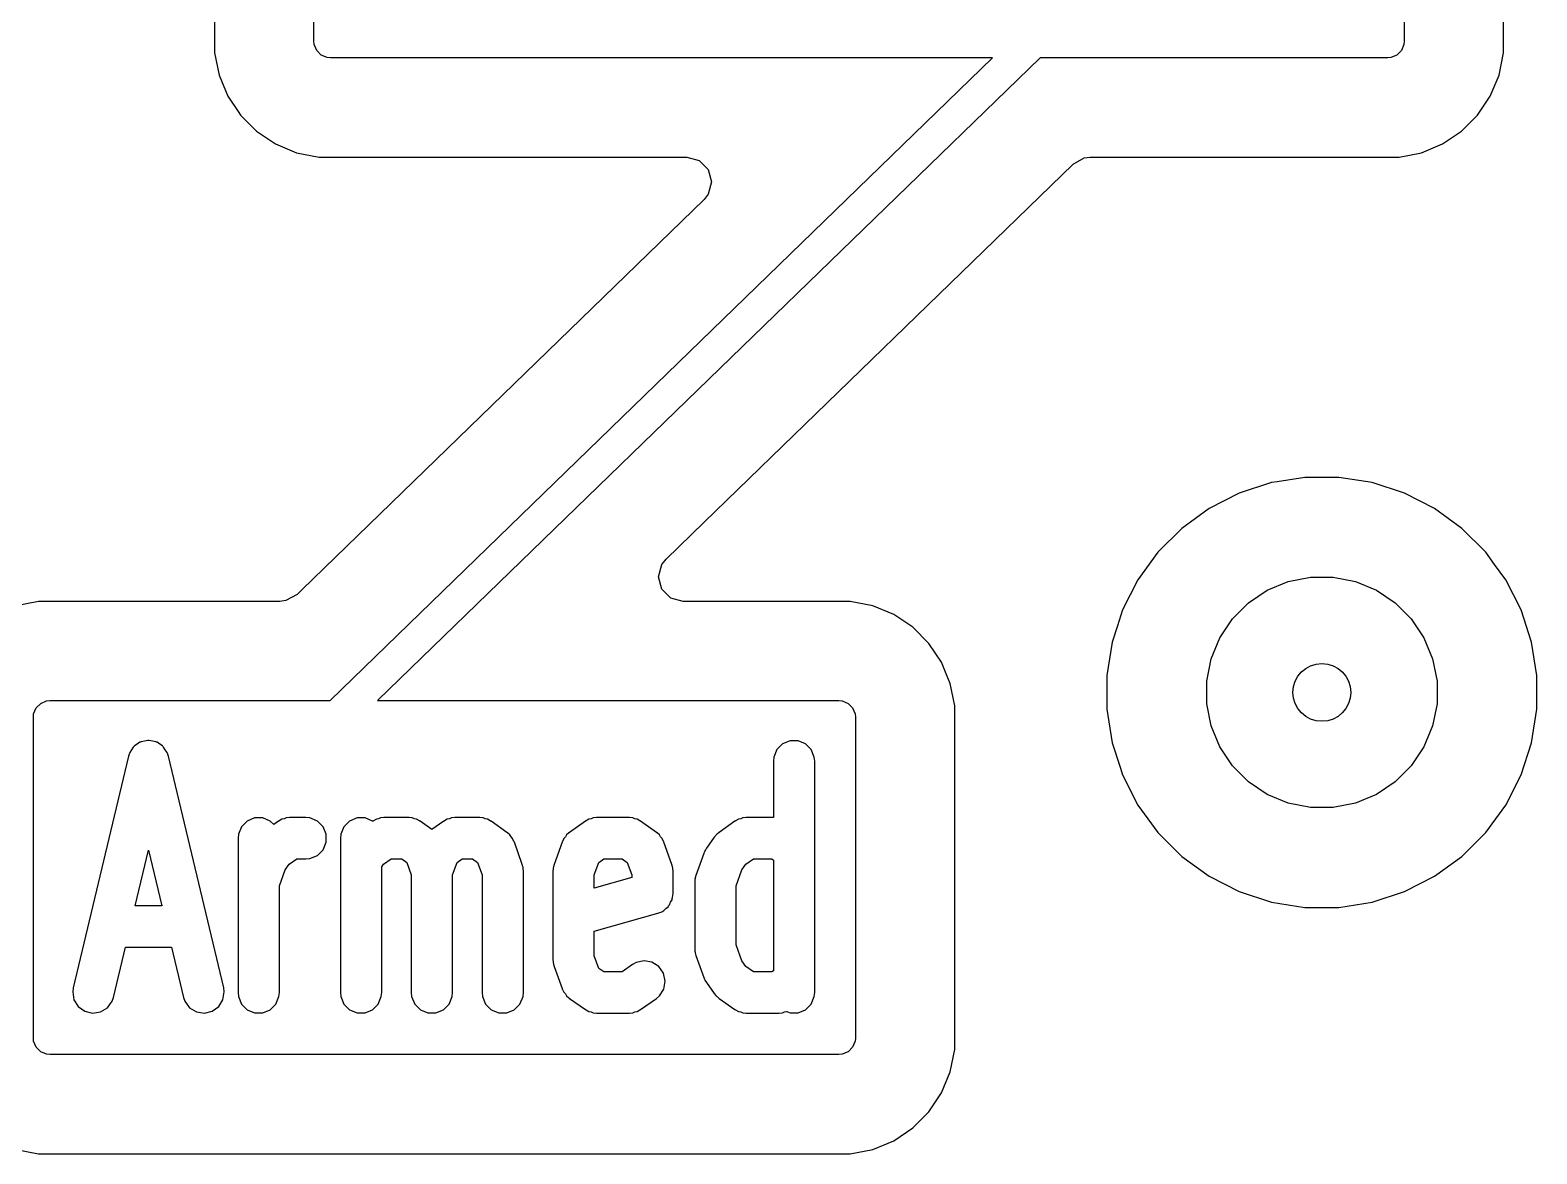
# Model space of a CAD drawing. Extents: x 2.78 to 5.89, y -4.63 to -2.07.
# Drawn here: x 3.1286 to 3.4874, y -3.3599 to -3.0924 of the extents above; entities that cross this region are included whole.
import ezdxf

# ---------------------------------------------------------------- set-up
doc = ezdxf.new("R2010")
doc.units = 0
doc.header["$MEASUREMENT"] = 0
doc.layers.add('BLACK', color=7, linetype='CONTINUOUS')

msp = doc.modelspace()

# ---------------------------------------------------------------- linework, layer by layer
at = {"layer": 'BLACK', "linetype": 'CONTINUOUS'}
for p, q in [((3.1725, -3.03508), (3.1725, -3.09773)), ((3.47941, -3.09773), (3.47941, -3.03508)), ((3.19614, -3.09501), (3.19614, -3.03779)), ((3.45577, -3.03779), (3.45577, -3.09501)), ((3.19622, -3.09578), (3.19614, -3.09501)), ((3.19681, -3.0972), (3.19622, -3.09578)), ((3.45569, -3.09578), (3.4551, -3.0972)), ((3.45577, -3.09501), (3.45569, -3.09578)), ((3.1725, -3.09773), (3.17356, -3.10305)), ((3.19789, -3.09828), (3.19681, -3.0972)), ((3.19931, -3.09887), (3.19789, -3.09828)), ((3.20008, -3.09895), (3.19931, -3.09887)), ((3.20001, -3.25202), (3.35775, -3.09895)), ((3.35775, -3.09895), (3.20008, -3.09895)), ((3.36905, -3.09895), (3.21132, -3.25202)), ((3.45183, -3.09895), (3.36905, -3.09895)), ((3.4526, -3.09887), (3.45183, -3.09895)), ((3.45402, -3.09828), (3.4526, -3.09887)), ((3.4551, -3.0972), (3.45402, -3.09828)), ((3.47835, -3.10305), (3.47941, -3.09773)), ((3.17356, -3.10305), (3.17356, -3.10305)), ((3.17356, -3.10305), (3.17564, -3.10807)), ((3.47627, -3.10807), (3.47835, -3.10305)), ((3.17564, -3.10807), (3.17564, -3.10807)), ((3.17564, -3.10807), (3.17823, -3.11195)), ((3.47325, -3.11259), (3.47627, -3.10807)), ((3.17823, -3.11195), (3.17866, -3.11259)), ((3.17866, -3.11259), (3.1825, -3.11643)), ((3.46941, -3.11643), (3.47325, -3.11259)), ((3.1825, -3.11643), (3.1825, -3.11643)), ((3.1825, -3.11643), (3.18702, -3.11945)), ((3.46489, -3.11945), (3.46941, -3.11643)), ((3.18702, -3.11945), (3.18702, -3.11945)), ((3.18702, -3.11945), (3.18702, -3.11945)), ((3.18702, -3.11945), (3.19203, -3.12153)), ((3.45987, -3.12153), (3.46489, -3.11945)), ((3.19203, -3.12153), (3.19736, -3.12259)), ((3.19736, -3.12259), (3.2028, -3.12259)), ((3.2028, -3.12259), (3.28497, -3.12259)), ((3.28497, -3.12259), (3.2879, -3.12337)), ((3.2879, -3.12337), (3.29005, -3.12552)), ((3.28905, -3.20953), (3.37693, -3.12424)), ((3.37693, -3.12424), (3.37958, -3.12277)), ((3.37958, -3.12277), (3.38102, -3.12259)), ((3.38102, -3.12259), (3.45454, -3.12259)), ((3.45454, -3.12259), (3.45987, -3.12153)), ((3.29005, -3.12552), (3.29083, -3.12845)), ((3.29083, -3.12845), (3.29005, -3.13139)), ((3.29005, -3.13139), (3.28905, -3.13266)), ((3.28905, -3.13266), (3.19324, -3.22565)), ((3.42417, -3.20011), (3.4165, -3.2026)), ((3.42549, -3.1999), (3.42417, -3.20011)), ((3.43213, -3.19885), (3.42549, -3.1999)), ((3.44018, -3.19885), (3.43213, -3.19885)), ((3.44814, -3.20011), (3.44018, -3.19885)), ((3.45581, -3.2026), (3.44814, -3.20011)), ((3.4165, -3.2026), (3.40932, -3.20626)), ((3.4165, -3.2026), (3.4165, -3.2026)), ((3.46299, -3.20626), (3.45581, -3.2026)), ((3.45581, -3.2026), (3.45581, -3.2026)), ((3.45581, -3.2026), (3.45581, -3.2026)), ((3.40932, -3.20626), (3.4028, -3.21099)), ((3.46951, -3.21099), (3.46299, -3.20626)), ((3.28001, -3.2183), (3.28905, -3.20953)), ((3.4028, -3.21099), (3.3971, -3.21669)), ((3.4028, -3.21099), (3.4028, -3.21099)), ((3.47521, -3.21669), (3.46951, -3.21099)), ((3.46951, -3.21099), (3.46951, -3.21099)), ((3.27902, -3.21957), (3.28001, -3.2183)), ((3.3971, -3.21669), (3.39236, -3.22321)), ((3.3971, -3.21669), (3.3971, -3.21669)), ((3.4773, -3.21957), (3.47521, -3.21669)), ((3.47521, -3.21669), (3.47521, -3.21669)), ((3.27823, -3.22251), (3.27902, -3.21957)), ((3.47995, -3.22321), (3.4773, -3.21957)), ((3.27902, -3.22544), (3.27823, -3.22251)), ((3.28116, -3.22759), (3.27902, -3.22544)), ((3.39236, -3.22321), (3.38871, -3.23039)), ((3.42316, -3.22574), (3.42816, -3.22367)), ((3.42816, -3.22367), (3.43345, -3.22262)), ((3.43345, -3.22262), (3.43886, -3.22262)), ((3.43886, -3.22262), (3.44416, -3.22367)), ((3.44416, -3.22367), (3.44915, -3.22574)), ((3.4836, -3.23039), (3.47995, -3.22321)), ((3.13055, -3.22837), (3.12522, -3.22943)), ((3.18805, -3.22837), (3.13055, -3.22837)), ((3.18948, -3.2282), (3.18805, -3.22837)), ((3.19213, -3.22672), (3.18948, -3.2282)), ((3.19324, -3.22565), (3.19213, -3.22672)), ((3.2841, -3.22837), (3.28116, -3.22759)), ((3.32387, -3.22837), (3.2841, -3.22837)), ((3.3292, -3.22943), (3.32387, -3.22837)), ((3.41485, -3.23256), (3.41867, -3.22874)), ((3.41867, -3.22874), (3.42316, -3.22574)), ((3.44915, -3.22574), (3.45364, -3.22874)), ((3.45364, -3.22874), (3.45746, -3.23256)), ((3.33422, -3.23151), (3.3292, -3.22943)), ((3.3292, -3.22943), (3.3292, -3.22943)), ((3.33874, -3.23453), (3.33422, -3.23151)), ((3.33422, -3.23151), (3.33422, -3.23151)), ((3.38871, -3.23039), (3.38746, -3.23422)), ((3.38871, -3.23039), (3.38871, -3.23039)), ((3.41185, -3.23705), (3.41485, -3.23256)), ((3.45746, -3.23256), (3.46046, -3.23705)), ((3.4861, -3.23806), (3.4836, -3.23039)), ((3.34258, -3.23837), (3.33874, -3.23453)), ((3.33874, -3.23453), (3.33874, -3.23453)), ((3.38746, -3.23422), (3.38622, -3.23806)), ((3.34559, -3.24289), (3.34258, -3.23837)), ((3.34258, -3.23837), (3.34258, -3.23837)), ((3.38622, -3.23806), (3.38495, -3.24602)), ((3.40978, -3.24205), (3.41185, -3.23705)), ((3.46046, -3.23705), (3.46253, -3.24205)), ((3.48736, -3.24602), (3.4861, -3.23806)), ((3.34689, -3.24602), (3.34559, -3.24289)), ((3.34559, -3.24289), (3.34559, -3.24289)), ((3.34559, -3.24289), (3.34559, -3.24289)), ((3.40873, -3.24734), (3.40978, -3.24205)), ((3.46253, -3.24205), (3.46358, -3.24734)), ((3.34767, -3.24791), (3.34689, -3.24602)), ((3.38495, -3.24602), (3.38495, -3.25408)), ((3.48736, -3.25408), (3.48736, -3.24602)), ((3.34873, -3.25324), (3.34767, -3.24791)), ((3.40873, -3.25275), (3.40873, -3.24734)), ((3.46358, -3.24734), (3.46358, -3.25275)), ((3.1294, -3.25518), (3.12999, -3.25376)), ((3.12999, -3.25376), (3.13108, -3.25268)), ((3.13108, -3.25268), (3.1325, -3.25209)), ((3.1325, -3.25209), (3.13327, -3.25202)), ((3.13327, -3.25202), (3.20001, -3.25202)), ((3.21132, -3.25202), (3.32115, -3.25202)), ((3.32115, -3.25202), (3.32192, -3.25209)), ((3.32192, -3.25209), (3.32334, -3.25268)), ((3.32334, -3.25268), (3.32443, -3.25376)), ((3.32443, -3.25376), (3.32502, -3.25518)), ((3.34873, -3.33508), (3.34873, -3.25324)), ((3.38495, -3.25408), (3.38622, -3.26204)), ((3.40978, -3.25805), (3.40873, -3.25275)), ((3.46358, -3.25275), (3.46253, -3.25805)), ((3.4861, -3.26204), (3.48736, -3.25408)), ((3.12933, -3.25595), (3.1294, -3.25518)), ((3.12933, -3.33236), (3.12933, -3.25595)), ((3.32502, -3.25518), (3.32509, -3.25595)), ((3.32509, -3.25595), (3.32509, -3.33236)), ((3.41185, -3.26304), (3.40978, -3.25805)), ((3.46253, -3.25805), (3.46046, -3.26304)), ((3.15211, -3.26483), (3.15196, -3.26527)), ((3.15213, -3.2647), (3.15211, -3.26483)), ((3.15219, -3.26461), (3.15213, -3.2647)), ((3.15227, -3.26436), (3.15219, -3.26461)), ((3.15273, -3.26373), (3.15227, -3.26436)), ((3.15314, -3.26306), (3.15273, -3.26373)), ((3.15329, -3.26295), (3.15314, -3.26306)), ((3.1534, -3.2628), (3.15329, -3.26295)), ((3.15406, -3.26239), (3.1534, -3.2628)), ((3.1547, -3.26194), (3.15406, -3.26239)), ((3.15488, -3.26189), (3.1547, -3.26194)), ((3.15504, -3.2618), (3.15488, -3.26189)), ((3.1558, -3.26167), (3.15504, -3.2618)), ((3.15656, -3.26149), (3.1558, -3.26167)), ((3.15675, -3.26152), (3.15656, -3.26149)), ((3.15693, -3.26149), (3.15675, -3.26152)), ((3.15769, -3.26167), (3.15693, -3.26149)), ((3.15846, -3.2618), (3.15769, -3.26167)), ((3.15862, -3.26189), (3.15846, -3.2618)), ((3.1588, -3.26194), (3.15862, -3.26189)), ((3.15943, -3.26239), (3.1588, -3.26194)), ((3.16009, -3.2628), (3.15943, -3.26239)), ((3.1602, -3.26295), (3.16009, -3.2628)), ((3.16035, -3.26306), (3.1602, -3.26295)), ((3.16076, -3.26373), (3.16035, -3.26306)), ((3.16122, -3.26436), (3.16076, -3.26373)), ((3.16131, -3.26461), (3.16122, -3.26436)), ((3.16136, -3.2647), (3.16131, -3.26461)), ((3.16138, -3.26483), (3.16136, -3.2647)), ((3.16153, -3.26527), (3.16138, -3.26483)), ((3.30639, -3.26368), (3.30565, -3.26545)), ((3.30774, -3.26232), (3.30639, -3.26368)), ((3.30952, -3.26158), (3.30774, -3.26232)), ((3.31144, -3.26158), (3.30952, -3.26158)), ((3.31321, -3.26232), (3.31144, -3.26158)), ((3.31457, -3.26368), (3.31321, -3.26232)), ((3.3153, -3.26545), (3.31457, -3.26368)), ((3.38622, -3.26204), (3.38811, -3.26786)), ((3.41485, -3.26753), (3.41185, -3.26304)), ((3.46046, -3.26304), (3.45746, -3.26753)), ((3.4836, -3.2697), (3.4861, -3.26204)), ((3.15196, -3.26527), (3.13884, -3.32039)), ((3.17466, -3.32039), (3.16153, -3.26527)), ((3.30565, -3.26545), (3.30556, -3.26641)), ((3.30556, -3.26641), (3.30556, -3.27986)), ((3.3154, -3.26641), (3.3153, -3.26545)), ((3.3154, -3.32153), (3.3154, -3.26641)), ((3.38811, -3.26786), (3.38871, -3.2697)), ((3.41867, -3.27135), (3.41485, -3.26753)), ((3.45746, -3.26753), (3.45364, -3.27135)), ((3.38871, -3.2697), (3.38871, -3.2697)), ((3.38871, -3.2697), (3.39236, -3.27688)), ((3.42316, -3.27435), (3.41867, -3.27135)), ((3.45364, -3.27135), (3.44915, -3.27435)), ((3.47995, -3.27688), (3.4836, -3.2697)), ((3.42816, -3.27642), (3.42316, -3.27435)), ((3.44915, -3.27435), (3.44416, -3.27642)), ((3.39236, -3.27688), (3.3971, -3.2834)), ((3.43345, -3.27747), (3.42816, -3.27642)), ((3.43886, -3.27747), (3.43345, -3.27747)), ((3.44416, -3.27642), (3.43886, -3.27747)), ((3.47521, -3.2834), (3.47995, -3.27688)), ((3.1789, -3.28205), (3.17817, -3.28382)), ((3.18026, -3.28069), (3.1789, -3.28205)), ((3.18203, -3.27996), (3.18026, -3.28069)), ((3.18395, -3.27996), (3.18203, -3.27996)), ((3.18573, -3.28069), (3.18395, -3.27996)), ((3.18656, -3.28153), (3.18573, -3.28069)), ((3.18767, -3.28075), (3.18656, -3.28153)), ((3.18773, -3.28072), (3.18767, -3.28075)), ((3.18776, -3.28069), (3.18773, -3.28072)), ((3.18783, -3.28066), (3.18776, -3.28069)), ((3.18851, -3.28028), (3.18783, -3.28066)), ((3.18904, -3.28016), (3.18851, -3.28028)), ((3.18953, -3.27996), (3.18904, -3.28016)), ((3.19031, -3.27988), (3.18953, -3.27996)), ((3.19039, -3.27986), (3.19031, -3.27988)), ((3.19042, -3.27987), (3.19039, -3.27986)), ((3.19049, -3.27986), (3.19042, -3.27987)), ((3.19424, -3.27986), (3.19049, -3.27986)), ((3.1952, -3.27996), (3.19424, -3.27986)), ((3.19698, -3.28069), (3.1952, -3.27996)), ((3.19833, -3.28205), (3.19698, -3.28069)), ((3.19907, -3.28382), (3.19833, -3.28205)), ((3.20327, -3.28205), (3.20254, -3.28382)), ((3.20463, -3.28069), (3.20327, -3.28205)), ((3.20641, -3.27996), (3.20463, -3.28069)), ((3.20833, -3.27996), (3.20641, -3.27996)), ((3.2101, -3.28069), (3.20833, -3.27996)), ((3.21016, -3.28076), (3.2101, -3.28069)), ((3.21017, -3.28075), (3.21016, -3.28076)), ((3.21023, -3.28072), (3.21017, -3.28075)), ((3.21026, -3.28069), (3.21023, -3.28072)), ((3.21033, -3.28066), (3.21026, -3.28069)), ((3.21101, -3.28028), (3.21033, -3.28066)), ((3.21153, -3.28016), (3.21101, -3.28028)), ((3.21203, -3.27996), (3.21153, -3.28016)), ((3.21281, -3.27988), (3.21203, -3.27996)), ((3.21288, -3.27986), (3.21281, -3.27988)), ((3.21292, -3.27987), (3.21288, -3.27986)), ((3.21299, -3.27986), (3.21292, -3.27987)), ((3.21861, -3.27986), (3.21299, -3.27986)), ((3.21869, -3.27987), (3.21861, -3.27986)), ((3.21872, -3.27986), (3.21869, -3.27987)), ((3.2188, -3.27988), (3.21872, -3.27986)), ((3.21957, -3.27996), (3.2188, -3.27988)), ((3.22007, -3.28016), (3.21957, -3.27996)), ((3.2206, -3.28028), (3.22007, -3.28016)), ((3.22128, -3.28066), (3.2206, -3.28028)), ((3.22135, -3.28069), (3.22128, -3.28066)), ((3.22137, -3.28072), (3.22135, -3.28069)), ((3.22144, -3.28075), (3.22137, -3.28072)), ((3.22424, -3.28271), (3.22144, -3.28075)), ((3.22704, -3.28075), (3.22424, -3.28271)), ((3.2271, -3.28072), (3.22704, -3.28075)), ((3.22713, -3.28069), (3.2271, -3.28072)), ((3.2272, -3.28066), (3.22713, -3.28069)), ((3.22788, -3.28028), (3.2272, -3.28066)), ((3.22841, -3.28016), (3.22788, -3.28028)), ((3.2289, -3.27996), (3.22841, -3.28016)), ((3.22968, -3.27988), (3.2289, -3.27996)), ((3.22976, -3.27986), (3.22968, -3.27988)), ((3.22979, -3.27987), (3.22976, -3.27986)), ((3.22986, -3.27986), (3.22979, -3.27987)), ((3.23549, -3.27986), (3.22986, -3.27986)), ((3.23556, -3.27987), (3.23549, -3.27986)), ((3.23559, -3.27986), (3.23556, -3.27987)), ((3.23567, -3.27988), (3.23559, -3.27986)), ((3.23645, -3.27996), (3.23567, -3.27988)), ((3.23694, -3.28016), (3.23645, -3.27996)), ((3.23747, -3.28028), (3.23694, -3.28016)), ((3.23815, -3.28066), (3.23747, -3.28028)), ((3.23822, -3.28069), (3.23815, -3.28066)), ((3.23825, -3.28072), (3.23822, -3.28069)), ((3.23831, -3.28075), (3.23825, -3.28072)), ((3.24206, -3.28338), (3.23831, -3.28075)), ((3.26079, -3.28075), (3.25704, -3.28338)), ((3.26085, -3.28072), (3.26079, -3.28075)), ((3.26087, -3.28069), (3.26085, -3.28072)), ((3.26095, -3.28066), (3.26087, -3.28069)), ((3.26163, -3.28028), (3.26095, -3.28066)), ((3.26215, -3.28016), (3.26163, -3.28028)), ((3.26265, -3.27996), (3.26215, -3.28016)), ((3.26343, -3.27988), (3.26265, -3.27996)), ((3.2635, -3.27986), (3.26343, -3.27988)), ((3.26354, -3.27987), (3.2635, -3.27986)), ((3.26361, -3.27986), (3.26354, -3.27987)), ((3.27111, -3.27986), (3.26361, -3.27986)), ((3.27118, -3.27987), (3.27111, -3.27986)), ((3.27121, -3.27986), (3.27118, -3.27987)), ((3.27129, -3.27988), (3.27121, -3.27986)), ((3.27207, -3.27996), (3.27129, -3.27988)), ((3.27256, -3.28016), (3.27207, -3.27996)), ((3.27309, -3.28028), (3.27256, -3.28016)), ((3.27377, -3.28066), (3.27309, -3.28028)), ((3.27384, -3.28069), (3.27377, -3.28066)), ((3.27387, -3.28072), (3.27384, -3.28069)), ((3.27393, -3.28075), (3.27387, -3.28072)), ((3.27768, -3.28338), (3.27393, -3.28075)), ((3.29641, -3.28075), (3.29266, -3.28338)), ((3.29647, -3.28072), (3.29641, -3.28075)), ((3.2965, -3.28069), (3.29647, -3.28072)), ((3.29657, -3.28066), (3.2965, -3.28069)), ((3.29725, -3.28028), (3.29657, -3.28066)), ((3.29777, -3.28016), (3.29725, -3.28028)), ((3.29827, -3.27996), (3.29777, -3.28016)), ((3.29905, -3.27988), (3.29827, -3.27996)), ((3.29912, -3.27986), (3.29905, -3.27988)), ((3.29916, -3.27987), (3.29912, -3.27986)), ((3.29923, -3.27986), (3.29916, -3.27987)), ((3.30556, -3.27986), (3.29923, -3.27986)), ((3.17817, -3.28382), (3.17807, -3.28478)), ((3.17807, -3.28478), (3.17807, -3.32153)), ((3.19833, -3.28752), (3.19907, -3.28574)), ((3.19907, -3.28574), (3.19907, -3.28382)), ((3.20254, -3.28382), (3.20244, -3.28478)), ((3.20244, -3.28478), (3.20244, -3.32153)), ((3.24213, -3.28344), (3.24206, -3.28338)), ((3.24217, -3.28346), (3.24213, -3.28344)), ((3.24223, -3.28353), (3.24217, -3.28346)), ((3.24279, -3.284), (3.24223, -3.28353)), ((3.24309, -3.28447), (3.24279, -3.284)), ((3.24346, -3.28488), (3.24309, -3.28447)), ((3.24377, -3.28555), (3.24346, -3.28488)), ((3.24382, -3.28562), (3.24377, -3.28555)), ((3.24383, -3.28567), (3.24382, -3.28562)), ((3.24387, -3.28575), (3.24383, -3.28567)), ((3.24575, -3.291), (3.24387, -3.28575)), ((3.25522, -3.28575), (3.25335, -3.291)), ((3.25527, -3.28567), (3.25522, -3.28575)), ((3.25532, -3.28555), (3.25527, -3.28562)), ((3.25527, -3.28562), (3.25527, -3.28567)), ((3.25564, -3.28488), (3.25532, -3.28555)), ((3.25601, -3.28447), (3.25564, -3.28488)), ((3.25631, -3.284), (3.25601, -3.28447)), ((3.25686, -3.28353), (3.25631, -3.284)), ((3.25693, -3.28346), (3.25686, -3.28353)), ((3.25697, -3.28344), (3.25693, -3.28346)), ((3.25704, -3.28338), (3.25697, -3.28344)), ((3.27775, -3.28344), (3.27768, -3.28338)), ((3.27779, -3.28346), (3.27775, -3.28344)), ((3.27785, -3.28353), (3.27779, -3.28346)), ((3.27841, -3.284), (3.27785, -3.28353)), ((3.27871, -3.28447), (3.27841, -3.284)), ((3.27908, -3.28488), (3.27871, -3.28447)), ((3.27939, -3.28555), (3.27908, -3.28488)), ((3.27944, -3.28562), (3.27939, -3.28555)), ((3.27945, -3.28567), (3.27944, -3.28562)), ((3.27949, -3.28575), (3.27945, -3.28567)), ((3.28137, -3.291), (3.27949, -3.28575)), ((3.29148, -3.28455), (3.2896, -3.28717)), ((3.29186, -3.28411), (3.29148, -3.28455)), ((3.29193, -3.284), (3.29186, -3.28411)), ((3.29202, -3.28392), (3.29193, -3.284)), ((3.29211, -3.28382), (3.29202, -3.28392)), ((3.29222, -3.28376), (3.29211, -3.28382)), ((3.29266, -3.28338), (3.29222, -3.28376)), ((3.3971, -3.2834), (3.3971, -3.2834)), ((3.3971, -3.2834), (3.4028, -3.2891)), ((3.46951, -3.2891), (3.47521, -3.2834)), ((3.1536, -3.30086), (3.15675, -3.28766)), ((3.15675, -3.28766), (3.15989, -3.30086)), ((3.19026, -3.29096), (3.19204, -3.2897)), ((3.19204, -3.2897), (3.19424, -3.2897)), ((3.19424, -3.2897), (3.1952, -3.28961)), ((3.1952, -3.28961), (3.19698, -3.28888)), ((3.19698, -3.28888), (3.19833, -3.28752)), ((3.21275, -3.29096), (3.21454, -3.2897)), ((3.21454, -3.2897), (3.21706, -3.2897)), ((3.21706, -3.2897), (3.21826, -3.29054)), ((3.23022, -3.29054), (3.23141, -3.2897)), ((3.23141, -3.2897), (3.23394, -3.2897)), ((3.23394, -3.2897), (3.23513, -3.29054)), ((3.26397, -3.29054), (3.26516, -3.2897)), ((3.26516, -3.2897), (3.26956, -3.2897)), ((3.26956, -3.2897), (3.27075, -3.29054)), ((3.28897, -3.28838), (3.2871, -3.29363)), ((3.2891, -3.28811), (3.28897, -3.28838)), ((3.28912, -3.28801), (3.2891, -3.28811)), ((3.28926, -3.28776), (3.28912, -3.28801)), ((3.28938, -3.28751), (3.28926, -3.28776)), ((3.28946, -3.28743), (3.28938, -3.28751)), ((3.2896, -3.28717), (3.28946, -3.28743)), ((3.29899, -3.29096), (3.30078, -3.2897)), ((3.30078, -3.2897), (3.30518, -3.2897)), ((3.30518, -3.2897), (3.30556, -3.28997)), ((3.30556, -3.28997), (3.30556, -3.31634)), ((3.4028, -3.2891), (3.4028, -3.2891)), ((3.4028, -3.2891), (3.40932, -3.29384)), ((3.46299, -3.29384), (3.46951, -3.2891)), ((3.18792, -3.29613), (3.18927, -3.29233)), ((3.18927, -3.29233), (3.19026, -3.29096)), ((3.21229, -3.29161), (3.21275, -3.29096)), ((3.21229, -3.32153), (3.21229, -3.29161)), ((3.21826, -3.29054), (3.21932, -3.29351)), ((3.21932, -3.29351), (3.21932, -3.32153)), ((3.22916, -3.29351), (3.23022, -3.29054)), ((3.22916, -3.32153), (3.22916, -3.29351)), ((3.23513, -3.29054), (3.23619, -3.29351)), ((3.23619, -3.29351), (3.23619, -3.32153)), ((3.24589, -3.29159), (3.24575, -3.291)), ((3.24594, -3.2917), (3.24589, -3.29159)), ((3.24595, -3.29182), (3.24594, -3.2917)), ((3.24598, -3.29194), (3.24595, -3.29182)), ((3.24597, -3.29206), (3.24598, -3.29194)), ((3.24603, -3.29266), (3.24597, -3.29206)), ((3.24603, -3.32153), (3.24603, -3.29266)), ((3.25312, -3.29206), (3.25306, -3.29266)), ((3.25306, -3.29266), (3.25306, -3.31365)), ((3.25315, -3.29182), (3.25312, -3.29194)), ((3.25312, -3.29194), (3.25312, -3.29206)), ((3.25316, -3.2917), (3.25315, -3.29182)), ((3.2532, -3.29159), (3.25316, -3.2917)), ((3.25335, -3.291), (3.2532, -3.29159)), ((3.26291, -3.29351), (3.26397, -3.29054)), ((3.26291, -3.29667), (3.26291, -3.29351)), ((3.27075, -3.29054), (3.27181, -3.29351)), ((3.27181, -3.29351), (3.27181, -3.29417)), ((3.28151, -3.29159), (3.28137, -3.291)), ((3.28156, -3.2917), (3.28151, -3.29159)), ((3.28157, -3.29182), (3.28156, -3.2917)), ((3.2816, -3.29194), (3.28157, -3.29182)), ((3.28159, -3.29206), (3.2816, -3.29194)), ((3.28165, -3.29266), (3.28159, -3.29206)), ((3.28165, -3.29791), (3.28165, -3.29266)), ((3.2871, -3.29363), (3.28695, -3.29421)), ((3.29665, -3.29613), (3.29801, -3.29233)), ((3.29801, -3.29233), (3.29899, -3.29096)), ((3.18792, -3.32153), (3.18792, -3.29613)), ((3.27181, -3.29417), (3.26291, -3.29667)), ((3.28687, -3.29468), (3.28681, -3.29528)), ((3.28681, -3.29528), (3.28681, -3.31103)), ((3.28689, -3.29444), (3.28686, -3.29456)), ((3.28686, -3.29456), (3.28687, -3.29468)), ((3.2869, -3.29432), (3.28689, -3.29444)), ((3.28695, -3.29421), (3.2869, -3.29432)), ((3.29665, -3.31018), (3.29665, -3.29613)), ((3.40932, -3.29384), (3.40932, -3.29384)), ((3.40932, -3.29384), (3.4165, -3.2975)), ((3.45581, -3.2975), (3.46299, -3.29384)), ((3.15989, -3.30086), (3.1536, -3.30086)), ((3.28047, -3.30111), (3.28061, -3.30085)), ((3.28061, -3.30085), (3.28082, -3.30064)), ((3.28082, -3.30064), (3.28108, -3.30002)), ((3.28108, -3.30002), (3.28141, -3.29944)), ((3.28141, -3.29944), (3.28145, -3.29914)), ((3.28145, -3.29914), (3.28156, -3.29887)), ((3.28156, -3.29887), (3.28165, -3.29791)), ((3.4165, -3.2975), (3.42417, -3.29999)), ((3.42417, -3.29999), (3.43213, -3.30125)), ((3.44018, -3.30125), (3.44814, -3.29999)), ((3.44814, -3.29999), (3.45581, -3.2975)), ((3.26291, -3.30689), (3.27806, -3.30265)), ((3.27806, -3.30265), (3.27896, -3.3023)), ((3.27896, -3.3023), (3.27919, -3.30211)), ((3.27919, -3.30211), (3.27947, -3.302)), ((3.27947, -3.302), (3.27994, -3.30152)), ((3.27994, -3.30152), (3.28047, -3.30111)), ((3.43213, -3.30125), (3.43213, -3.30125)), ((3.43213, -3.30125), (3.44018, -3.30125)), ((3.44018, -3.30125), (3.44018, -3.30125)), ((3.26291, -3.3128), (3.26291, -3.30689)), ((3.14841, -3.32267), (3.15126, -3.3107)), ((3.15126, -3.3107), (3.16223, -3.3107)), ((3.16223, -3.3107), (3.16508, -3.32267)), ((3.28681, -3.31103), (3.28687, -3.31163)), ((3.28687, -3.31163), (3.28686, -3.31175)), ((3.29801, -3.31398), (3.29665, -3.31018)), ((3.25306, -3.31365), (3.25312, -3.31425)), ((3.25312, -3.31425), (3.25312, -3.31437)), ((3.25312, -3.31437), (3.25315, -3.31449)), ((3.25315, -3.31449), (3.25316, -3.31462)), ((3.25316, -3.31462), (3.2532, -3.31473)), ((3.2532, -3.31473), (3.25335, -3.31531)), ((3.26397, -3.31577), (3.26291, -3.3128)), ((3.27204, -3.31487), (3.26956, -3.31661)), ((3.27288, -3.3144), (3.27204, -3.31487)), ((3.27475, -3.31398), (3.27288, -3.3144)), ((3.27664, -3.31432), (3.27475, -3.31398)), ((3.27826, -3.31535), (3.27664, -3.31432)), ((3.28686, -3.31175), (3.28689, -3.31187)), ((3.28689, -3.31187), (3.2869, -3.31199)), ((3.2869, -3.31199), (3.28695, -3.3121)), ((3.28695, -3.3121), (3.2871, -3.31269)), ((3.2871, -3.31269), (3.28897, -3.31793)), ((3.29899, -3.31536), (3.29801, -3.31398)), ((3.25335, -3.31531), (3.25522, -3.32056)), ((3.26516, -3.31661), (3.26397, -3.31577)), ((3.26956, -3.31661), (3.26516, -3.31661)), ((3.27936, -3.31692), (3.27826, -3.31535)), ((3.27978, -3.3188), (3.27936, -3.31692)), ((3.27944, -3.32069), (3.27978, -3.3188)), ((3.28897, -3.31793), (3.2891, -3.3182)), ((3.2891, -3.3182), (3.28912, -3.3183)), ((3.28912, -3.3183), (3.28926, -3.31855)), ((3.28926, -3.31855), (3.28938, -3.31881)), ((3.28938, -3.31881), (3.28946, -3.31889)), ((3.30078, -3.31661), (3.29899, -3.31536)), ((3.30518, -3.31661), (3.30078, -3.31661)), ((3.30556, -3.31634), (3.30518, -3.31661)), ((3.13884, -3.32039), (3.13871, -3.32134)), ((3.13871, -3.32134), (3.13901, -3.32324)), ((3.17448, -3.32324), (3.17479, -3.32134)), ((3.17479, -3.32134), (3.17466, -3.32039)), ((3.17807, -3.32153), (3.17817, -3.32249)), ((3.18782, -3.32249), (3.18792, -3.32153)), ((3.20244, -3.32153), (3.20254, -3.32249)), ((3.21219, -3.32249), (3.21229, -3.32153)), ((3.21932, -3.32153), (3.21941, -3.32249)), ((3.22907, -3.32249), (3.22916, -3.32153)), ((3.23619, -3.32153), (3.23629, -3.32249)), ((3.24594, -3.32249), (3.24603, -3.32153)), ((3.25522, -3.32056), (3.25527, -3.32065)), ((3.25527, -3.32065), (3.25527, -3.32069)), ((3.25527, -3.32069), (3.25532, -3.32077)), ((3.25532, -3.32077), (3.25564, -3.32143)), ((3.25564, -3.32143), (3.25601, -3.32184)), ((3.25601, -3.32184), (3.25631, -3.32231)), ((3.25631, -3.32231), (3.25686, -3.32279)), ((3.27768, -3.32294), (3.27841, -3.32231)), ((3.27841, -3.32231), (3.27944, -3.32069)), ((3.28946, -3.31889), (3.2896, -3.31914)), ((3.2896, -3.31914), (3.29148, -3.32176)), ((3.29148, -3.32176), (3.29186, -3.3222)), ((3.29186, -3.3222), (3.29193, -3.32231)), ((3.29193, -3.32231), (3.29202, -3.32239)), ((3.29202, -3.32239), (3.29211, -3.32249)), ((3.3153, -3.32249), (3.3154, -3.32153)), ((3.13901, -3.32324), (3.14002, -3.32488)), ((3.14002, -3.32488), (3.14157, -3.326)), ((3.14534, -3.32614), (3.14697, -3.32514)), ((3.14697, -3.32514), (3.1481, -3.32358)), ((3.1481, -3.32358), (3.14841, -3.32267)), ((3.16508, -3.32267), (3.1654, -3.32358)), ((3.1654, -3.32358), (3.16652, -3.32514)), ((3.16652, -3.32514), (3.16816, -3.32614)), ((3.17192, -3.326), (3.17348, -3.32488)), ((3.17348, -3.32488), (3.17448, -3.32324)), ((3.17817, -3.32249), (3.1789, -3.32426)), ((3.1789, -3.32426), (3.18026, -3.32562)), ((3.18026, -3.32562), (3.18203, -3.32636)), ((3.18395, -3.32636), (3.18573, -3.32562)), ((3.18573, -3.32562), (3.18709, -3.32426)), ((3.18709, -3.32426), (3.18782, -3.32249)), ((3.20254, -3.32249), (3.20327, -3.32426)), ((3.20327, -3.32426), (3.20463, -3.32562)), ((3.20463, -3.32562), (3.20641, -3.32636)), ((3.20833, -3.32636), (3.2101, -3.32562)), ((3.2101, -3.32562), (3.21146, -3.32426)), ((3.21146, -3.32426), (3.21219, -3.32249)), ((3.21941, -3.32249), (3.22015, -3.32426)), ((3.22015, -3.32426), (3.2215, -3.32562)), ((3.2215, -3.32562), (3.22328, -3.32636)), ((3.2252, -3.32636), (3.22697, -3.32562)), ((3.22697, -3.32562), (3.22833, -3.32426)), ((3.22833, -3.32426), (3.22907, -3.32249)), ((3.23629, -3.32249), (3.23702, -3.32426)), ((3.23702, -3.32426), (3.23838, -3.32562)), ((3.23838, -3.32562), (3.24015, -3.32636)), ((3.24207, -3.32636), (3.24385, -3.32562)), ((3.24385, -3.32562), (3.2452, -3.32426)), ((3.2452, -3.32426), (3.24594, -3.32249)), ((3.25686, -3.32279), (3.25693, -3.32286)), ((3.25693, -3.32286), (3.25697, -3.32287)), ((3.25697, -3.32287), (3.25704, -3.32294)), ((3.25704, -3.32294), (3.26079, -3.32556)), ((3.26079, -3.32556), (3.26085, -3.3256)), ((3.26085, -3.3256), (3.26087, -3.32562)), ((3.26087, -3.32562), (3.26095, -3.32565)), ((3.26095, -3.32565), (3.26163, -3.32603)), ((3.27309, -3.32603), (3.27377, -3.32565)), ((3.27377, -3.32565), (3.27384, -3.32562)), ((3.27384, -3.32562), (3.27387, -3.3256)), ((3.27387, -3.3256), (3.27393, -3.32556)), ((3.27393, -3.32556), (3.27768, -3.32294)), ((3.29211, -3.32249), (3.29222, -3.32256)), ((3.29222, -3.32256), (3.29266, -3.32294)), ((3.29266, -3.32294), (3.29641, -3.32556)), ((3.29641, -3.32556), (3.29647, -3.3256)), ((3.29647, -3.3256), (3.2965, -3.32562)), ((3.2965, -3.32562), (3.29657, -3.32565)), ((3.29657, -3.32565), (3.29725, -3.32603)), ((3.31144, -3.32636), (3.31321, -3.32562)), ((3.31321, -3.32562), (3.31457, -3.32426)), ((3.31457, -3.32426), (3.3153, -3.32249)), ((3.14157, -3.326), (3.14344, -3.32645)), ((3.14344, -3.32645), (3.14534, -3.32614)), ((3.16816, -3.32614), (3.17005, -3.32645)), ((3.17005, -3.32645), (3.17192, -3.326)), ((3.18203, -3.32636), (3.18395, -3.32636)), ((3.20641, -3.32636), (3.20833, -3.32636)), ((3.22328, -3.32636), (3.2252, -3.32636)), ((3.24015, -3.32636), (3.24207, -3.32636)), ((3.26163, -3.32603), (3.26215, -3.32615)), ((3.26215, -3.32615), (3.26265, -3.32636)), ((3.26265, -3.32636), (3.26343, -3.32643)), ((3.26343, -3.32643), (3.2635, -3.32645)), ((3.2635, -3.32645), (3.26354, -3.32644)), ((3.26354, -3.32644), (3.26361, -3.32645)), ((3.26361, -3.32645), (3.27111, -3.32645)), ((3.27111, -3.32645), (3.27118, -3.32644)), ((3.27118, -3.32644), (3.27121, -3.32645)), ((3.27121, -3.32645), (3.27129, -3.32643)), ((3.27129, -3.32643), (3.27207, -3.32636)), ((3.27207, -3.32636), (3.27256, -3.32615)), ((3.27256, -3.32615), (3.27309, -3.32603)), ((3.29725, -3.32603), (3.29777, -3.32615)), ((3.29777, -3.32615), (3.29827, -3.32636)), ((3.29827, -3.32636), (3.29905, -3.32643)), ((3.29905, -3.32643), (3.29912, -3.32645)), ((3.29912, -3.32645), (3.29916, -3.32644)), ((3.29916, -3.32644), (3.29923, -3.32645)), ((3.29923, -3.32645), (3.30673, -3.32645)), ((3.30673, -3.32645), (3.3068, -3.32644)), ((3.3068, -3.32644), (3.30684, -3.32645)), ((3.30684, -3.32645), (3.30691, -3.32643)), ((3.30691, -3.32643), (3.30769, -3.32636)), ((3.30769, -3.32636), (3.30819, -3.32615)), ((3.30819, -3.32615), (3.30871, -3.32603)), ((3.30871, -3.32603), (3.30872, -3.32603)), ((3.30872, -3.32603), (3.30952, -3.32636)), ((3.30952, -3.32636), (3.31144, -3.32636)), ((3.1294, -3.33313), (3.12933, -3.33236)), ((3.12999, -3.33455), (3.1294, -3.33313)), ((3.32502, -3.33313), (3.32443, -3.33455)), ((3.32509, -3.33236), (3.32502, -3.33313)), ((3.13108, -3.33564), (3.12999, -3.33455)), ((3.1325, -3.33622), (3.13108, -3.33564)), ((3.13327, -3.3363), (3.1325, -3.33622)), ((3.32115, -3.3363), (3.13327, -3.3363)), ((3.32192, -3.33622), (3.32115, -3.3363)), ((3.32334, -3.33564), (3.32192, -3.33622)), ((3.32443, -3.33455), (3.32334, -3.33564)), ((3.34767, -3.34041), (3.34873, -3.33508)), ((3.34559, -3.34543), (3.34767, -3.34041)), ((3.34258, -3.34994), (3.34559, -3.34543)), ((3.33874, -3.35378), (3.34258, -3.34994)), ((3.33422, -3.3568), (3.33874, -3.35378)), ((3.3292, -3.35888), (3.33422, -3.3568)), ((3.12522, -3.35888), (3.13055, -3.35994)), ((3.13055, -3.35994), (3.32387, -3.35994)), ((3.32387, -3.35994), (3.3292, -3.35888))]:
    msp.add_line(p, q, dxfattribs=at)
at = {"layer": 'BLACK'}
msp.add_circle((3.43616, -3.25005), 0.00689, dxfattribs=at)
msp.add_circle((3.43616, -3.25005), 0.00689, dxfattribs=at)
at = {"layer": 'WHITE'}
msp.add_circle((3.43616, -3.25005), 0.00689, dxfattribs=at)

doc.saveas('drawing.dxf')
